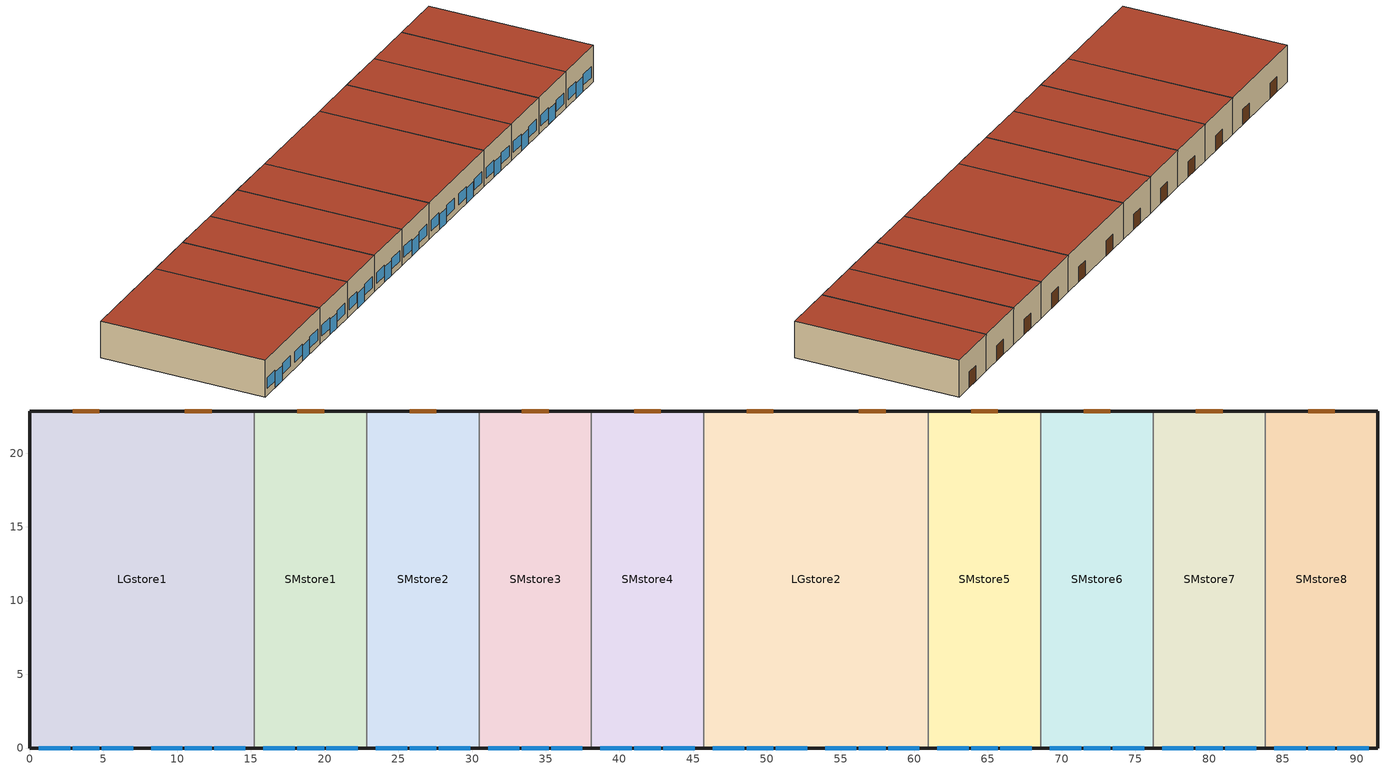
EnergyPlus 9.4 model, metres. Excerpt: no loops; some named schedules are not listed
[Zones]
LGstore1
 floor ground (ext_slab_6in_with_carpet): 0,22.86 15.24,22.86 15.24,0 0,0 z0
 wall outside (nonres_ext_wall): 15.24,22.86 0,22.86 0,0 15.24,0 z0:5.18
 wall to SMstore1 (int_wall): 15.24,0 15.24,22.86 z0:5.18
 window (Window_U_0.40_SHGC_0.38): 2.9,0 4.73,0 / 10.52,0 12.35,0 z0:2.13; 0.61,0 2.74,0 / 4.88,0 7.01,0 / 8.23,0 10.36,0 / 12.5,0 14.63,0 z0.91:2.43
 door (Swinging Door_con): 4.73,22.86 2.9,22.86 / 12.35,22.86 10.52,22.86 z0:2.13
 roof outside (nonres_roof): 15.24,22.86 0,22.86 0,0 15.24,0 z5.18
LGstore2
 floor ground (ext_slab_6in_with_carpet): 45.72,22.86 60.96,22.86 60.96,0 45.72,0 z0
 wall outside (nonres_ext_wall): 45.72,0 60.96,0 / 60.96,22.86 45.72,22.86 z0:5.18
 wall to SMstore4 (int_wall): 45.72,22.86 45.72,0 z0:5.18
 wall to SMstore5 (int_wall): 60.96,0 60.96,22.86 z0:5.18
 window (Window_U_0.40_SHGC_0.38): 48.62,0 50.44,0 / 56.24,0 58.06,0 z0:2.13; 46.33,0 48.46,0 / 50.6,0 52.73,0 / 53.95,0 56.08,0 / 58.22,0 60.35,0 z0.91:2.43
 door (Swinging Door_con): 50.44,22.86 48.62,22.86 / 58.06,22.86 56.24,22.86 z0:2.13
 roof outside (nonres_roof): 60.96,22.86 45.72,22.86 45.72,0 60.96,0 z5.18
SMstore1
 floor ground (ext_slab_6in_with_carpet): 15.24,22.86 22.86,22.86 22.86,0 15.24,0 z0
 wall outside (nonres_ext_wall): 15.24,0 22.86,0 / 22.86,22.86 15.24,22.86 z0:5.18
 wall to SMstore2 (int_wall): 22.86,0 22.86,22.86 z0:5.18
 window (Window_U_0.40_SHGC_0.38): 18.14,0 19.97,0 z0:2.13; 15.85,0 17.98,0 / 20.12,0 22.25,0 z0.91:2.43
 door (Swinging Door_con): 19.97,22.86 18.14,22.86 z0:2.13
 roof outside (nonres_roof): 22.86,22.86 15.24,22.86 15.24,0 22.86,0 z5.18
SMstore2
 floor ground (ext_slab_6in_with_carpet): 22.86,22.86 30.48,22.86 30.48,0 22.86,0 z0
 wall outside (nonres_ext_wall): 22.86,0 30.48,0 / 30.48,22.86 22.86,22.86 z0:5.18
 wall to SMstore3 (int_wall): 30.48,0 30.48,22.86 z0:5.18
 window (Window_U_0.40_SHGC_0.38): 25.76,0 27.58,0 z0:2.13; 23.47,0 25.6,0 / 27.74,0 29.87,0 z0.91:2.43
 door (Swinging Door_con): 27.58,22.86 25.76,22.86 z0:2.13
 roof outside (nonres_roof): 30.48,22.86 22.86,22.86 22.86,0 30.48,0 z5.18
SMstore3
 floor ground (ext_slab_6in_with_carpet): 30.48,22.86 38.1,22.86 38.1,0 30.48,0 z0
 wall outside (nonres_ext_wall): 30.48,0 38.1,0 / 38.1,22.86 30.48,22.86 z0:5.18
 wall to SMstore4 (int_wall): 38.1,0 38.1,22.86 z0:5.18
 window (Window_U_0.40_SHGC_0.38): 33.38,0 35.2,0 z0:2.13; 31.09,0 33.22,0 / 35.36,0 37.49,0 z0.91:2.43
 door (Swinging Door_con): 35.2,22.86 33.38,22.86 z0:2.13
 roof outside (nonres_roof): 38.1,22.86 30.48,22.86 30.48,0 38.1,0 z5.18
SMstore4
 floor ground (ext_slab_6in_with_carpet): 38.1,22.86 45.72,22.86 45.72,0 38.1,0 z0
 wall outside (nonres_ext_wall): 38.1,0 45.72,0 / 45.72,22.86 38.1,22.86 z0:5.18
 window (Window_U_0.40_SHGC_0.38): 41,0 42.82,0 z0:2.13; 38.71,0 40.84,0 / 42.98,0 45.11,0 z0.91:2.43
 door (Swinging Door_con): 42.82,22.86 41,22.86 z0:2.13
 roof outside (nonres_roof): 45.72,22.86 38.1,22.86 38.1,0 45.72,0 z5.18
SMstore5
 floor ground (ext_slab_6in_with_carpet): 60.96,22.86 68.58,22.86 68.58,0 60.96,0 z0
 wall outside (nonres_ext_wall): 60.96,0 68.58,0 / 68.58,22.86 60.96,22.86 z0:5.18
 wall to SMstore6 (int_wall): 68.58,0 68.58,22.86 z0:5.18
 window (Window_U_0.40_SHGC_0.38): 63.86,0 65.68,0 z0:2.13; 61.57,0 63.7,0 / 65.84,0 67.97,0 z0.91:2.43
 door (Swinging Door_con): 65.68,22.86 63.86,22.86 z0:2.13
 roof outside (nonres_roof): 68.58,22.86 60.96,22.86 60.96,0 68.58,0 z5.18
SMstore6
 floor ground (ext_slab_6in_with_carpet): 68.58,22.86 76.2,22.86 76.2,0 68.58,0 z0
 wall outside (nonres_ext_wall): 68.58,0 76.2,0 / 76.2,22.86 68.58,22.86 z0:5.18
 wall to SMstore7 (int_wall): 76.2,0 76.2,22.86 z0:5.18
 window (Window_U_0.40_SHGC_0.38): 71.48,0 73.3,0 z0:2.13; 69.19,0 71.32,0 / 73.46,0 75.59,0 z0.91:2.43
 door (Swinging Door_con): 73.3,22.86 71.48,22.86 z0:2.13
 roof outside (nonres_roof): 76.2,22.86 68.58,22.86 68.58,0 76.2,0 z5.18
SMstore7
 floor ground (ext_slab_6in_with_carpet): 76.2,22.86 83.82,22.86 83.82,0 76.2,0 z0
 wall outside (nonres_ext_wall): 76.2,0 83.82,0 / 83.82,22.86 76.2,22.86 z0:5.18
 wall to SMstore8 (int_wall): 83.82,0 83.82,22.86 z0:5.18
 window (Window_U_0.40_SHGC_0.38): 79.1,0 80.92,0 z0:2.13; 76.81,0 78.94,0 / 81.08,0 83.21,0 z0.91:2.43
 door (Swinging Door_con): 80.92,22.86 79.1,22.86 z0:2.13
 roof outside (nonres_roof): 83.82,22.86 76.2,22.86 76.2,0 83.82,0 z5.18
SMstore8
 floor ground (ext_slab_6in_with_carpet): 83.82,22.86 91.44,22.86 91.44,0 83.82,0 z0
 wall outside (nonres_ext_wall): 83.82,0 91.44,0 91.44,22.86 83.82,22.86 z0:5.18
 window (Window_U_0.40_SHGC_0.38): 86.72,0 88.54,0 z0:2.13; 84.43,0 86.56,0 / 88.7,0 90.83,0 z0.91:2.43
 door (Swinging Door_con): 88.54,22.86 86.72,22.86 z0:2.13
 roof outside (nonres_roof): 91.44,22.86 83.82,22.86 83.82,0 91.44,0 z5.18
[Building]
Strip Mall: Loads convergence tolerance value=0.04; Maximum number of warmup days=25; Minimum number of warmup days=6; North axis=0; Solar distribution=FullInteriorAndExterior; Temperature convergence tolerance value=0.2; Terrain=City
[Site:GroundTemperature:BuildingSurface]
20.61, 20.57, 20.58, 20.59, 20.65, 22.93, 23.3, 23.39, 23.43, 21.14, 20.81, 20.68
[Site:Location]
Denver-Aurora-Buckley.AFB_CO_USA WMO=724695: Elevation=1726; Latitude=39.72; Longitude=-104.75; Time zone=-7
[Site:WaterMainsTemperature]
Annual average outdoor air temperature=9.95; Calculation method=Correlation; Maximum difference in monthly average outdoor air temperatures=23.7
[SizingPeriod:DesignDay] Barometric pressure=82237; Day of month=21; Daylight saving time indicator=No; Dry bulb temperature range modifier type=DefaultMultipliers; Humidity condition type=WetBulb; Rain indicator=No; Snow indicator=No
Name | Ashrae clear sky optical depth for beam irradiance taub | Ashrae clear sky optical depth for diffuse irradiance taud | Daily dry bulb temperature range | Day type | Maximum dry bulb temperature | Month | Solar model indicator | Wetbulb or dewpoint at maximum dry bulb | Wind direction | Wind speed | Sky clearness
Denver-Aurora-Buckley.AFB_CO_USA Ann Clg .4% Condns DB=>MWB | 0.423 | 2.02 | 14.8 | SummerDesignDay | 33.9 | 7 | ASHRAETau | 15 | 30 | 3.6
Denver-Aurora-Buckley.AFB_CO_USA Ann Htg 99.6% Condns DB |  |  | 0 | WinterDesignDay | -17.9 | 12 | ASHRAEClearSky | -17.9 | 180 | 2.5 | 0
[Construction]
InteriorFurnishings: Std Wood 6inch
Swinging Door_con: Opaque Door panel_con
Window_U_0.40_SHGC_0.38: Glass_8652_LayerAvg, Gap_1_W_0_0127, Glass_102_LayerAvg
ext_slab_6in_with_carpet: 150mm Normalweight concrete floor, CP02 CARPET PAD
int_wall: G01 13mm gypsum board, G01 13mm gypsum board
nonres_ext_wall: F07 25mm stucco, G01 16mm gypsum board, Nonres_Exterior_Wall_Insulation, G01 16mm gypsum board
nonres_roof: F13 Built-up roofing, Nonres_Roof_Insulation, F08 Metal surface
[Material]
Name | Conductivity | Density | Roughness | Specific heat | Thickness | Solar absorptance | Thermal absorptance | Visible absorptance
150mm Normalweight concrete floor | 2.31 | 2322 | MediumRough | 832 | 0.1524
F07 25mm stucco | 0.72 | 1856 | Smooth | 840 | 0.0254 | 0.7 | 0.9 | 0.7
F08 Metal surface | 45.28 | 7824 | Smooth | 500 | 0.0008
F13 Built-up roofing | 0.16 | 1120 | Rough | 1460 | 0.0095 | 0.77 | 0.9
G01 13mm gypsum board | 0.16 | 800 | Smooth | 1090 | 0.0127 | 0.7 | 0.9 | 0.5
G01 16mm gypsum board | 0.16 | 800 | MediumSmooth | 1090 | 0.0159
Std Wood 6inch | 0.12 | 540 | MediumSmooth | 1210 | 0.15 | 0.7 | 0.9 | 0.7
[Material:NoMass] Solar absorptance=0.7; Thermal absorptance=0.9
Name | Roughness | Thermal resistance | Visible absorptance
CP02 CARPET PAD | VeryRough | 0.21648 | 0.8
Nonres_Exterior_Wall_Insulation | MediumSmooth | 2.81828 | 0.7
Nonres_Roof_Insulation | MediumSmooth | 5.30668 | 0.7
Opaque Door panel_con | MediumRough | 0.475964 | 0.7
[WindowMaterial:Gas]
Gap_1_W_0_0127: Gas type=Air; Thickness=0.0127
[WindowMaterial:Glazing] Front side infrared hemispherical emissivity=0.84; Infrared transmittance at normal incidence=0; Optical data type=SpectralAverage
Name | Back side infrared hemispherical emissivity | Back side solar reflectance at normal incidence | Back side visible reflectance at normal incidence | Conductivity | Front side solar reflectance at normal incidence | Front side visible reflectance at normal incidence | Solar transmittance at normal incidence | Thickness | Visible transmittance at normal incidence
Glass_102_LayerAvg | 0.84 | 0.0748545 | 0.082564 | 1 | 0.0747638 | 0.082563 | 0.833848 | 0.003048 | 0.89926
Glass_8652_LayerAvg | 0.39 | 0.462105 | 0.306829 | 0.962 | 0.298987 | 0.209449 | 0.343691 | 0.003059 | 0.487937
[AvailabilityManager:NightCycle] Applicability schedule=Always_On; Control type=CycleOnAny; Cycling run time=1800; Cycling run time control type=FixedRunTime; Thermostat tolerance=1
Name | Fan schedule
PSZ-AC_1:1 Availability Manager; PSZ-AC_2:2 Availability Manager | Type1_FAN_SCH
PSZ-AC_3:3 Availability Manager; PSZ-AC_4:4 Availability Manager; PSZ-AC_5:5 Availability Manager | Type2_FAN_SCH
PSZ-AC_6:6 Availability Manager; PSZ-AC_7:7 Availability Manager; PSZ-AC_8:8 Availability Manager; PSZ-AC_9:9 Availability Manager; PSZ-AC_10:10 Availability Manager | Type3_FAN_SCH
[ElectricEquipment] Design level calculation method=EquipmentLevel; End use subcategory=MiscPlug; Fraction latent=0; Fraction lost=0; Fraction radiant=0.5
Name | Zone or zonelist | Design level | Schedule
LGstore1_MiscPlug_Equip | LGstore1 | 1498.06 | TYPE1_EQUIP_SCH
LGstore2_MiscPlug_Equip | LGstore2 | 1498.06 | TYPE3_EQUIP_SCH
SMstore1_MiscPlug_Equip | SMstore1 | 749.0308 | TYPE1_EQUIP_SCH
SMstore2_MiscPlug_Equip | SMstore2 | 749.0308 | TYPE2_EQUIP_SCH
SMstore3_MiscPlug_Equip | SMstore3 | 749.0308 | TYPE2_EQUIP_SCH
SMstore4_MiscPlug_Equip | SMstore4 | 749.0308 | TYPE2_EQUIP_SCH
SMstore5_MiscPlug_Equip | SMstore5 | 749.0308 | TYPE3_EQUIP_SCH
SMstore6_MiscPlug_Equip | SMstore6 | 749.0308 | TYPE3_EQUIP_SCH
SMstore7_MiscPlug_Equip | SMstore7 | 749.0308 | TYPE3_EQUIP_SCH
SMstore8_MiscPlug_Equip | SMstore8 | 749.0308 | TYPE3_EQUIP_SCH
[EnergyManagementSystem:Actuator]
Name | Actuated component control type | Actuated component type | Actuated component unique
LGSTORE1_Light_ALLOWANCE_Actuator | Electricity Rate | Lights | LGSTORE1_lights_ALLOWANCE
LGSTORE1_Light_Actuator | Electricity Rate | Lights | LGSTORE1_lights
LGSTORE2_Light_ALLOWANCE_Actuator | Electricity Rate | Lights | LGSTORE2_lights_ALLOWANCE
LGSTORE2_Light_Actuator | Electricity Rate | Lights | LGSTORE2_lights
PSZ1_1_Timestep_Econ_Eff | Schedule Value | Schedule:Constant | PSZ1_1_Timestep_Econ_Eff_SCH
PSZ2_2_Timestep_Econ_Eff | Schedule Value | Schedule:Constant | PSZ2_2_Timestep_Econ_Eff_SCH
PSZ3_3_Timestep_Econ_Eff | Schedule Value | Schedule:Constant | PSZ3_3_Timestep_Econ_Eff_SCH
PSZ4_4_Timestep_Econ_Eff | Schedule Value | Schedule:Constant | PSZ4_4_Timestep_Econ_Eff_SCH
PSZ5_5_Timestep_Econ_Eff | Schedule Value | Schedule:Constant | PSZ5_5_Timestep_Econ_Eff_SCH
PSZ6_6_Timestep_Econ_Eff | Schedule Value | Schedule:Constant | PSZ6_6_Timestep_Econ_Eff_SCH
PSZ7_7_Timestep_Econ_Eff | Schedule Value | Schedule:Constant | PSZ7_7_Timestep_Econ_Eff_SCH
PSZ8_8_Timestep_Econ_Eff | Schedule Value | Schedule:Constant | PSZ8_8_Timestep_Econ_Eff_SCH
PSZ9_9_Timestep_Econ_Eff | Schedule Value | Schedule:Constant | PSZ9_9_Timestep_Econ_Eff_SCH
PSZ10_10_Timestep_Econ_Eff | Schedule Value | Schedule:Constant | PSZ10_10_Timestep_Econ_Eff_SCH
SMSTORE1_Light_ALLOWANCE_Actuator | Electricity Rate | Lights | SMSTORE1_lights_ALLOWANCE
SMSTORE1_Light_Actuator | Electricity Rate | Lights | SMSTORE1_lights
SMSTORE2_Light_ALLOWANCE_Actuator | Electricity Rate | Lights | SMSTORE2_lights_ALLOWANCE
SMSTORE2_Light_Actuator | Electricity Rate | Lights | SMSTORE2_lights
SMSTORE3_Light_ALLOWANCE_Actuator | Electricity Rate | Lights | SMSTORE3_lights_ALLOWANCE
SMSTORE3_Light_Actuator | Electricity Rate | Lights | SMSTORE3_lights
SMSTORE4_Light_ALLOWANCE_Actuator | Electricity Rate | Lights | SMSTORE4_lights_ALLOWANCE
SMSTORE4_Light_Actuator | Electricity Rate | Lights | SMSTORE4_lights
SMSTORE5_Light_ALLOWANCE_Actuator | Electricity Rate | Lights | SMSTORE5_lights_ALLOWANCE
SMSTORE5_Light_Actuator | Electricity Rate | Lights | SMSTORE5_lights
SMSTORE6_Light_ALLOWANCE_Actuator | Electricity Rate | Lights | SMSTORE6_lights_ALLOWANCE
SMSTORE6_Light_Actuator | Electricity Rate | Lights | SMSTORE6_lights
SMSTORE7_Light_ALLOWANCE_Actuator | Electricity Rate | Lights | SMSTORE7_lights_ALLOWANCE
SMSTORE7_Light_Actuator | Electricity Rate | Lights | SMSTORE7_lights
SMSTORE8_Light_ALLOWANCE_Actuator | Electricity Rate | Lights | SMSTORE8_lights_ALLOWANCE
SMSTORE8_Light_Actuator | Electricity Rate | Lights | SMSTORE8_lights
[EnergyManagementSystem:GlobalVariable]
EnergyManagementSystem:GlobalVariable 1: PSZ1_1_FanPwrExponent; PSZ1_1_Stage1Speed; PSZ1_1_Stage2Speed; PSZ1_1_HeatSpeed; PSZ1_1_VenSpeed; PSZ1_1_Number_of_Stages
EnergyManagementSystem:GlobalVariable 2: PSZ2_2_FanPwrExponent; PSZ2_2_Stage1Speed; PSZ2_2_Stage2Speed; PSZ2_2_HeatSpeed; PSZ2_2_VenSpeed; PSZ2_2_Number_of_Stages
EnergyManagementSystem:GlobalVariable 3: PSZ3_3_FanPwrExponent; PSZ3_3_Stage1Speed; PSZ3_3_Stage2Speed; PSZ3_3_HeatSpeed; PSZ3_3_VenSpeed; PSZ3_3_Number_of_Stages
EnergyManagementSystem:GlobalVariable 4: PSZ4_4_FanPwrExponent; PSZ4_4_Stage1Speed; PSZ4_4_Stage2Speed; PSZ4_4_HeatSpeed; PSZ4_4_VenSpeed; PSZ4_4_Number_of_Stages
EnergyManagementSystem:GlobalVariable 5: PSZ5_5_FanPwrExponent; PSZ5_5_Stage1Speed; PSZ5_5_Stage2Speed; PSZ5_5_HeatSpeed; PSZ5_5_VenSpeed; PSZ5_5_Number_of_Stages
EnergyManagementSystem:GlobalVariable 6: PSZ6_6_FanPwrExponent; PSZ6_6_Stage1Speed; PSZ6_6_Stage2Speed; PSZ6_6_HeatSpeed; PSZ6_6_VenSpeed; PSZ6_6_Number_of_Stages
EnergyManagementSystem:GlobalVariable 7: PSZ7_7_FanPwrExponent; PSZ7_7_Stage1Speed; PSZ7_7_Stage2Speed; PSZ7_7_HeatSpeed; PSZ7_7_VenSpeed; PSZ7_7_Number_of_Stages
EnergyManagementSystem:GlobalVariable 8: PSZ8_8_FanPwrExponent; PSZ8_8_Stage1Speed; PSZ8_8_Stage2Speed; PSZ8_8_HeatSpeed; PSZ8_8_VenSpeed; PSZ8_8_Number_of_Stages
EnergyManagementSystem:GlobalVariable 9: PSZ9_9_FanPwrExponent; PSZ9_9_Stage1Speed; PSZ9_9_Stage2Speed; PSZ9_9_HeatSpeed; PSZ9_9_VenSpeed; PSZ9_9_Number_of_Stages
EnergyManagementSystem:GlobalVariable 10: PSZ10_10_FanPwrExponent; PSZ10_10_Stage1Speed; PSZ10_10_Stage2Speed; PSZ10_10_HeatSpeed; PSZ10_10_VenSpeed; PSZ10_10_Number_of_Stages
[EnergyManagementSystem:Program]
PSZ1_1_Economizer_CTRL_Prog: SET PSZ1_1_Timestep_Econ_Eff = 0.7; SET PSZ1_1_MaxE = 0.7; SET PSZ1_1_DAT_Rqd = (PSZ1_1_DAT_Rqd*1.8) +32; SET OAT_F = (OAT_F*1.8) +32; SET OAwb_F = (OAwb_F*1.8) +32; IF PSZ1_1_OAFlowMass > (PSZ1_1_OADesignMass * PSZ1_1_OASch); SET PSZ1_1_Econo_Active = 1; ELSE; SET PSZ1_1_Econo_Active = 0; ENDIF; SET PSZ1_1_dT_Needed = 75 - PSZ1_1_DAT_Rqd; SET PSZ1_1_Cool_Des_dT = ((98*0.15) + (75*(1-0.15))) - 55; SET PSZ1_1_Cool_Load = PSZ1_1_dT_Needed/ PSZ1_1_Cool_Des_dT; IF PSZ1_1_Cool_Load > 1; SET PSZ1_1_Cool_Load = 1; ELSEIF PSZ1_1_Cool_Load < 0; SET PSZ1_1_Cool_Load = 0; ENDIF; IF PSZ1_1_Econo_Active == 1; SET PSZ1_1_Stage = PSZ1_1_Number_of_Stages; IF PSZ1_1_Stage == 2; IF PSZ1_1_Cool_Load < 0.6; SET PSZ1_1_Timestep_Econ_Eff = PSZ1_1_MaxE; ELSE; SET PSZ1_1_ECO_Eff = 0-2.18919863612305; SET PSZ1_1_ECO_Eff = PSZ1_1_ECO_Eff + (0-0.674461284910428 * PSZ1_1_Cool_Load); SET PSZ1_1_ECO_Eff = PSZ1_1_ECO_Eff + (0.000459106275872404 * (OAT_F^2)); SET PSZ1_1_ECO_Eff = PSZ1_1_ECO_Eff + (0-0.00000484778537945252 * (OAT_F^3)); SET PSZ1_1_ECO_Eff = PSZ1_1_ECO_Eff + (0.182915713033586 * OAwb_F); SET PSZ1_1_ECO_Eff = PSZ1_1_ECO_Eff + (0-0.00382838660261133 * (OAwb_F^2)); SET PSZ1_1_ECO_Eff = PSZ1_1_ECO_Eff + (0.0000255567460240583 * (OAwb_F^3)); SET PSZ1_1_Timestep_Econ_Eff = PSZ1_1_ECO_Eff; ENDIF; ELSE; SET PSZ1_1_ECO_Eff = 2.36337942464462; SET PSZ1_1_ECO_Eff = PSZ1_1_ECO_Eff + (0-0.409939515512619 * PSZ1_1_Cool_Load); SET PSZ1_1_ECO_Eff = PSZ1_1_ECO_Eff + (0-0.0565205596792225 * OAwb_F); SET PSZ1_1_ECO_Eff = PSZ1_1_ECO_Eff + (0-0.0000632612294169389 * (OAT_F^2)); SET PSZ1_1_Timestep_Econ_Eff = PSZ1_1_ECO_Eff + (0.000571724868775081 * (OAwb_F^2)); ENDIF; IF PSZ1_1_Timestep_Econ_Eff > PSZ1_1_MaxE; SET PSZ1_1_Timestep_Econ_Eff = PSZ1_1_MaxE; ELSEIF PSZ1_1_Timestep_Econ_Eff < (PSZ1_1_OADesignMass * PSZ1_1_OASch); SET PSZ1_1_Timestep_Econ_Eff = (PSZ1_1_OADesignMass * PSZ1_1_OASch); ENDIF; ENDIF
PSZ1_1_Fan_Control: IF PSZ1_1_Number_of_Stages == 1; Return; ENDIF; IF PSZ1_1_HeatingRTF > 0; SET PSZ1_1_Heating = PSZ1_1_HeatingRTF; SET PSZ1_1_Ven = 1 - PSZ1_1_HeatingRTF; SET PSZ1_1_Eco = 0; SET PSZ1_1_Stage1 = 0; SET PSZ1_1_Stage2 = 0; ELSE; SET PSZ1_1_Heating = 0; SET PSZ1_1_EcoSpeed = PSZ1_1_VenSpeed; IF PSZ1_1_SpeedRatio == 0; IF PSZ1_1_RTF > 0; SET PSZ1_1_Stage1 = PSZ1_1_RTF; SET PSZ1_1_Stage2 = 0; SET PSZ1_1_Ven = 1-PSZ1_1_RTF; SET PSZ1_1_Eco = 0; IF PSZ1_1_OAFlowMass > (PSZ1_1_OADesignMass * PSZ1_1_OASch); SET PSZ1_1_Stage1Speed = 1.0; ENDIF; ELSE; SET PSZ1_1_Stage1 = 0; SET PSZ1_1_Stage2 = 0; IF PSZ1_1_OAFlowMass > (PSZ1_1_OADesignMass * PSZ1_1_OASch); SET PSZ1_1_Eco = 1.0; SET PSZ1_1_Ven = 0; SET PSZ1_1_Exp_DAT = PSZ1_1_DAT_Rqd - (1-PSZ1_1_VenSpeed) * LGSTORE1_Temp; SET PSZ1_1_Exp_DAT = PSZ1_1_Exp_DAT/PSZ1_1_VenSpeed; IF OAT_F > PSZ1_1_Exp_DAT; SET PSZ1_1_EcoSpeed = PSZ1_1_Stage2Speed; ENDIF; ELSE; SET PSZ1_1_Eco = 0; SET PSZ1_1_Ven = 1.0; ENDIF; ENDIF; ELSE; SET PSZ1_1_Stage1 = 1- PSZ1_1_SpeedRatio; SET PSZ1_1_Stage2 = PSZ1_1_SpeedRatio; SET PSZ1_1_Ven = 0; SET PSZ1_1_Eco = 0; IF PSZ1_1_OAFlowMass > (PSZ1_1_OADesignMass * PSZ1_1_OASch); SET PSZ1_1_Stage1Speed = 1.0; ENDIF; ENDIF; ENDIF; SET PSZ1_1_FPR = PSZ1_1_Ven * (PSZ1_1_VenSpeed ^ PSZ1_1_FanPwrExponent); SET PSZ1_1_FPR = PSZ1_1_FPR + PSZ1_1_Eco * (PSZ1_1_EcoSpeed ^ PSZ1_1_FanPwrExponent); SET PSZ1_1_FPR_1 = PSZ1_1_Stage1 * (PSZ1_1_Stage1Speed ^ PSZ1_1_FanPwrExponent); SET PSZ1_1_FPR = PSZ1_1_FPR + PSZ1_1_FPR_1; SET PSZ1_1_FPR_2 = PSZ1_1_Stage2 * (PSZ1_1_Stage2Speed ^ PSZ1_1_FanPwrExponent); SET PSZ1_1_FPR = PSZ1_1_FPR + PSZ1_1_FPR_2; SET PSZ1_1_FPR_3 = PSZ1_1_Heating * (PSZ1_1_HeatSpeed ^ PSZ1_1_FanPwrExponent); SET PSZ1_1_FanPwrRatio = PSZ1_1_FPR +  PSZ1_1_FPR_3; SET PSZ1_1_Fan_Pressure = PSZ1_1_Fan_DesignPressure * PSZ1_1_FanPwrRatio
PSZ1_1_Set_Fan_Par: IF PSZ1_1_Number_of_Stages == 1; Return; ENDIF; SET PSZ1_1_FanPwrExponent = 2.2; SET PSZ1_1_OAFrac = PSZ1_1_OAFlowMass/PSZ1_1_DesignFlowMass; IF  PSZ1_1_OAFrac < 0.66; SET PSZ1_1_VenSpeed = 0.66; SET PSZ1_1_Stage1Speed = 0.66; ELSE; SET PSZ1_1_VenSpeed = PSZ1_1_OAFrac; SET PSZ1_1_Stage1Speed = PSZ1_1_OAFrac; ENDIF; SET PSZ1_1_Stage2Speed = 1.0; SET PSZ1_1_HeatSpeed = 1.0
PSZ1_1_Set_Number_of_Stages: SET PSZ1_1_Number_of_Stages =  2
PSZ2_2_Economizer_CTRL_Prog: SET PSZ2_2_Timestep_Econ_Eff = 0.7; SET PSZ2_2_MaxE = 0.7; SET PSZ2_2_DAT_Rqd = (PSZ2_2_DAT_Rqd*1.8) +32; SET OAT_F = (OAT_F*1.8) +32; SET OAwb_F = (OAwb_F*1.8) +32; IF PSZ2_2_OAFlowMass > (PSZ2_2_OADesignMass * PSZ2_2_OASch); SET PSZ2_2_Econo_Active = 1; ELSE; SET PSZ2_2_Econo_Active = 0; ENDIF; SET PSZ2_2_dT_Needed = 75 - PSZ2_2_DAT_Rqd; SET PSZ2_2_Cool_Des_dT = ((98*0.15) + (75*(1-0.15))) - 55; SET PSZ2_2_Cool_Load = PSZ2_2_dT_Needed/ PSZ2_2_Cool_Des_dT; IF PSZ2_2_Cool_Load > 1; SET PSZ2_2_Cool_Load = 1; ELSEIF PSZ2_2_Cool_Load < 0; SET PSZ2_2_Cool_Load = 0; ENDIF; IF PSZ2_2_Econo_Active == 1; SET PSZ2_2_Stage = PSZ2_2_Number_of_Stages; IF PSZ2_2_Stage == 2; IF PSZ2_2_Cool_Load < 0.6; SET PSZ2_2_Timestep_Econ_Eff = PSZ2_2_MaxE; ELSE; SET PSZ2_2_ECO_Eff = 0-2.18919863612305; SET PSZ2_2_ECO_Eff = PSZ2_2_ECO_Eff + (0-0.674461284910428 * PSZ2_2_Cool_Load); SET PSZ2_2_ECO_Eff = PSZ2_2_ECO_Eff + (0.000459106275872404 * (OAT_F^2)); SET PSZ2_2_ECO_Eff = PSZ2_2_ECO_Eff + (0-0.00000484778537945252 * (OAT_F^3)); SET PSZ2_2_ECO_Eff = PSZ2_2_ECO_Eff + (0.182915713033586 * OAwb_F); SET PSZ2_2_ECO_Eff = PSZ2_2_ECO_Eff + (0-0.00382838660261133 * (OAwb_F^2)); SET PSZ2_2_ECO_Eff = PSZ2_2_ECO_Eff + (0.0000255567460240583 * (OAwb_F^3)); SET PSZ2_2_Timestep_Econ_Eff = PSZ2_2_ECO_Eff; ENDIF; ELSE; SET PSZ2_2_ECO_Eff = 2.36337942464462; SET PSZ2_2_ECO_Eff = PSZ2_2_ECO_Eff + (0-0.409939515512619 * PSZ2_2_Cool_Load); SET PSZ2_2_ECO_Eff = PSZ2_2_ECO_Eff + (0-0.0565205596792225 * OAwb_F); SET PSZ2_2_ECO_Eff = PSZ2_2_ECO_Eff + (0-0.0000632612294169389 * (OAT_F^2)); SET PSZ2_2_Timestep_Econ_Eff = PSZ2_2_ECO_Eff + (0.000571724868775081 * (OAwb_F^2)); ENDIF; IF PSZ2_2_Timestep_Econ_Eff > PSZ2_2_MaxE; SET PSZ2_2_Timestep_Econ_Eff = PSZ2_2_MaxE; ELSEIF PSZ2_2_Timestep_Econ_Eff < (PSZ2_2_OADesignMass * PSZ2_2_OASch); SET PSZ2_2_Timestep_Econ_Eff = (PSZ2_2_OADesignMass * PSZ2_2_OASch); ENDIF; ENDIF
PSZ2_2_Fan_Control: IF PSZ2_2_Number_of_Stages == 1; Return; ENDIF; IF PSZ2_2_HeatingRTF > 0; SET PSZ2_2_Heating = PSZ2_2_HeatingRTF; SET PSZ2_2_Ven = 1 - PSZ2_2_HeatingRTF; SET PSZ2_2_Eco = 0; SET PSZ2_2_Stage1 = 0; SET PSZ2_2_Stage2 = 0; ELSE; SET PSZ2_2_Heating = 0; SET PSZ2_2_EcoSpeed = PSZ2_2_VenSpeed; IF PSZ2_2_SpeedRatio == 0; IF PSZ2_2_RTF > 0; SET PSZ2_2_Stage1 = PSZ2_2_RTF; SET PSZ2_2_Stage2 = 0; SET PSZ2_2_Ven = 1-PSZ2_2_RTF; SET PSZ2_2_Eco = 0; IF PSZ2_2_OAFlowMass > (PSZ2_2_OADesignMass * PSZ2_2_OASch); SET PSZ2_2_Stage1Speed = 1.0; ENDIF; ELSE; SET PSZ2_2_Stage1 = 0; SET PSZ2_2_Stage2 = 0; IF PSZ2_2_OAFlowMass > (PSZ2_2_OADesignMass * PSZ2_2_OASch); SET PSZ2_2_Eco = 1.0; SET PSZ2_2_Ven = 0; SET PSZ2_2_Exp_DAT = PSZ2_2_DAT_Rqd - (1-PSZ2_2_VenSpeed) * SMSTORE1_Temp; SET PSZ2_2_Exp_DAT = PSZ2_2_Exp_DAT/PSZ2_2_VenSpeed; IF OAT_F > PSZ2_2_Exp_DAT; SET PSZ2_2_EcoSpeed = PSZ2_2_Stage2Speed; ENDIF; ELSE; SET PSZ2_2_Eco = 0; SET PSZ2_2_Ven = 1.0; ENDIF; ENDIF; ELSE; SET PSZ2_2_Stage1 = 1- PSZ2_2_SpeedRatio; SET PSZ2_2_Stage2 = PSZ2_2_SpeedRatio; SET PSZ2_2_Ven = 0; SET PSZ2_2_Eco = 0; IF PSZ2_2_OAFlowMass > (PSZ2_2_OADesignMass * PSZ2_2_OASch); SET PSZ2_2_Stage1Speed = 1.0; ENDIF; ENDIF; ENDIF; SET PSZ2_2_FPR = PSZ2_2_Ven * (PSZ2_2_VenSpeed ^ PSZ2_2_FanPwrExponent); SET PSZ2_2_FPR = PSZ2_2_FPR + PSZ2_2_Eco * (PSZ2_2_EcoSpeed ^ PSZ2_2_FanPwrExponent); SET PSZ2_2_FPR_1 = PSZ2_2_Stage1 * (PSZ2_2_Stage1Speed ^ PSZ2_2_FanPwrExponent); SET PSZ2_2_FPR = PSZ2_2_FPR + PSZ2_2_FPR_1; SET PSZ2_2_FPR_2 = PSZ2_2_Stage2 * (PSZ2_2_Stage2Speed ^ PSZ2_2_FanPwrExponent); SET PSZ2_2_FPR = PSZ2_2_FPR + PSZ2_2_FPR_2; SET PSZ2_2_FPR_3 = PSZ2_2_Heating * (PSZ2_2_HeatSpeed ^ PSZ2_2_FanPwrExponent); SET PSZ2_2_FanPwrRatio = PSZ2_2_FPR +  PSZ2_2_FPR_3; SET PSZ2_2_Fan_Pressure = PSZ2_2_Fan_DesignPressure * PSZ2_2_FanPwrRatio
PSZ2_2_Set_Fan_Par: IF PSZ2_2_Number_of_Stages == 1; Return; ENDIF; SET PSZ2_2_FanPwrExponent = 2.2; SET PSZ2_2_OAFrac = PSZ2_2_OAFlowMass/PSZ2_2_DesignFlowMass; IF  PSZ2_2_OAFrac < 0.66; SET PSZ2_2_VenSpeed = 0.66; SET PSZ2_2_Stage1Speed = 0.66; ELSE; SET PSZ2_2_VenSpeed = PSZ2_2_OAFrac; SET PSZ2_2_Stage1Speed = PSZ2_2_OAFrac; ENDIF; SET PSZ2_2_Stage2Speed = 1.0; SET PSZ2_2_HeatSpeed = 1.0
PSZ2_2_Set_Number_of_Stages: SET PSZ2_2_Number_of_Stages =  1
PSZ3_3_Economizer_CTRL_Prog: SET PSZ3_3_Timestep_Econ_Eff = 0.7; SET PSZ3_3_MaxE = 0.7; SET PSZ3_3_DAT_Rqd = (PSZ3_3_DAT_Rqd*1.8) +32; SET OAT_F = (OAT_F*1.8) +32; SET OAwb_F = (OAwb_F*1.8) +32; IF PSZ3_3_OAFlowMass > (PSZ3_3_OADesignMass * PSZ3_3_OASch); SET PSZ3_3_Econo_Active = 1; ELSE; SET PSZ3_3_Econo_Active = 0; ENDIF; SET PSZ3_3_dT_Needed = 75 - PSZ3_3_DAT_Rqd; SET PSZ3_3_Cool_Des_dT = ((98*0.15) + (75*(1-0.15))) - 55; SET PSZ3_3_Cool_Load = PSZ3_3_dT_Needed/ PSZ3_3_Cool_Des_dT; IF PSZ3_3_Cool_Load > 1; SET PSZ3_3_Cool_Load = 1; ELSEIF PSZ3_3_Cool_Load < 0; SET PSZ3_3_Cool_Load = 0; ENDIF; IF PSZ3_3_Econo_Active == 1; SET PSZ3_3_Stage = PSZ3_3_Number_of_Stages; IF PSZ3_3_Stage == 2; IF PSZ3_3_Cool_Load < 0.6; SET PSZ3_3_Timestep_Econ_Eff = PSZ3_3_MaxE; ELSE; SET PSZ3_3_ECO_Eff = 0-2.18919863612305; SET PSZ3_3_ECO_Eff = PSZ3_3_ECO_Eff + (0-0.674461284910428 * PSZ3_3_Cool_Load); SET PSZ3_3_ECO_Eff = PSZ3_3_ECO_Eff + (0.000459106275872404 * (OAT_F^2)); SET PSZ3_3_ECO_Eff = PSZ3_3_ECO_Eff + (0-0.00000484778537945252 * (OAT_F^3)); SET PSZ3_3_ECO_Eff = PSZ3_3_ECO_Eff + (0.182915713033586 * OAwb_F); SET PSZ3_3_ECO_Eff = PSZ3_3_ECO_Eff + (0-0.00382838660261133 * (OAwb_F^2)); SET PSZ3_3_ECO_Eff = PSZ3_3_ECO_Eff + (0.0000255567460240583 * (OAwb_F^3)); SET PSZ3_3_Timestep_Econ_Eff = PSZ3_3_ECO_Eff; ENDIF; ELSE; SET PSZ3_3_ECO_Eff = 2.36337942464462; SET PSZ3_3_ECO_Eff = PSZ3_3_ECO_Eff + (0-0.409939515512619 * PSZ3_3_Cool_Load); SET PSZ3_3_ECO_Eff = PSZ3_3_ECO_Eff + (0-0.0565205596792225 * OAwb_F); SET PSZ3_3_ECO_Eff = PSZ3_3_ECO_Eff + (0-0.0000632612294169389 * (OAT_F^2)); SET PSZ3_3_Timestep_Econ_Eff = PSZ3_3_ECO_Eff + (0.000571724868775081 * (OAwb_F^2)); ENDIF; IF PSZ3_3_Timestep_Econ_Eff > PSZ3_3_MaxE; SET PSZ3_3_Timestep_Econ_Eff = PSZ3_3_MaxE; ELSEIF PSZ3_3_Timestep_Econ_Eff < (PSZ3_3_OADesignMass * PSZ3_3_OASch); SET PSZ3_3_Timestep_Econ_Eff = (PSZ3_3_OADesignMass * PSZ3_3_OASch); ENDIF; ENDIF
PSZ3_3_Fan_Control: IF PSZ3_3_Number_of_Stages == 1; Return; ENDIF; IF PSZ3_3_HeatingRTF > 0; SET PSZ3_3_Heating = PSZ3_3_HeatingRTF; SET PSZ3_3_Ven = 1 - PSZ3_3_HeatingRTF; SET PSZ3_3_Eco = 0; SET PSZ3_3_Stage1 = 0; SET PSZ3_3_Stage2 = 0; ELSE; SET PSZ3_3_Heating = 0; SET PSZ3_3_EcoSpeed = PSZ3_3_VenSpeed; IF PSZ3_3_SpeedRatio == 0; IF PSZ3_3_RTF > 0; SET PSZ3_3_Stage1 = PSZ3_3_RTF; SET PSZ3_3_Stage2 = 0; SET PSZ3_3_Ven = 1-PSZ3_3_RTF; SET PSZ3_3_Eco = 0; IF PSZ3_3_OAFlowMass > (PSZ3_3_OADesignMass * PSZ3_3_OASch); SET PSZ3_3_Stage1Speed = 1.0; ENDIF; ELSE; SET PSZ3_3_Stage1 = 0; SET PSZ3_3_Stage2 = 0; IF PSZ3_3_OAFlowMass > (PSZ3_3_OADesignMass * PSZ3_3_OASch); SET PSZ3_3_Eco = 1.0; SET PSZ3_3_Ven = 0; SET PSZ3_3_Exp_DAT = PSZ3_3_DAT_Rqd - (1-PSZ3_3_VenSpeed) * SMSTORE2_Temp; SET PSZ3_3_Exp_DAT = PSZ3_3_Exp_DAT/PSZ3_3_VenSpeed; IF OAT_F > PSZ3_3_Exp_DAT; SET PSZ3_3_EcoSpeed = PSZ3_3_Stage2Speed; ENDIF; ELSE; SET PSZ3_3_Eco = 0; SET PSZ3_3_Ven = 1.0; ENDIF; ENDIF; ELSE; SET PSZ3_3_Stage1 = 1- PSZ3_3_SpeedRatio; SET PSZ3_3_Stage2 = PSZ3_3_SpeedRatio; SET PSZ3_3_Ven = 0; SET PSZ3_3_Eco = 0; IF PSZ3_3_OAFlowMass > (PSZ3_3_OADesignMass * PSZ3_3_OASch); SET PSZ3_3_Stage1Speed = 1.0; ENDIF; ENDIF; ENDIF; SET PSZ3_3_FPR = PSZ3_3_Ven * (PSZ3_3_VenSpeed ^ PSZ3_3_FanPwrExponent); SET PSZ3_3_FPR = PSZ3_3_FPR + PSZ3_3_Eco * (PSZ3_3_EcoSpeed ^ PSZ3_3_FanPwrExponent); SET PSZ3_3_FPR_1 = PSZ3_3_Stage1 * (PSZ3_3_Stage1Speed ^ PSZ3_3_FanPwrExponent); SET PSZ3_3_FPR = PSZ3_3_FPR + PSZ3_3_FPR_1; SET PSZ3_3_FPR_2 = PSZ3_3_Stage2 * (PSZ3_3_Stage2Speed ^ PSZ3_3_FanPwrExponent); SET PSZ3_3_FPR = PSZ3_3_FPR + PSZ3_3_FPR_2; SET PSZ3_3_FPR_3 = PSZ3_3_Heating * (PSZ3_3_HeatSpeed ^ PSZ3_3_FanPwrExponent); SET PSZ3_3_FanPwrRatio = PSZ3_3_FPR +  PSZ3_3_FPR_3; SET PSZ3_3_Fan_Pressure = PSZ3_3_Fan_DesignPressure * PSZ3_3_FanPwrRatio
PSZ3_3_Set_Fan_Par: IF PSZ3_3_Number_of_Stages == 1; Return; ENDIF; SET PSZ3_3_FanPwrExponent = 2.2; SET PSZ3_3_OAFrac = PSZ3_3_OAFlowMass/PSZ3_3_DesignFlowMass; IF  PSZ3_3_OAFrac < 0.66; SET PSZ3_3_VenSpeed = 0.66; SET PSZ3_3_Stage1Speed = 0.66; ELSE; SET PSZ3_3_VenSpeed = PSZ3_3_OAFrac; SET PSZ3_3_Stage1Speed = PSZ3_3_OAFrac; ENDIF; SET PSZ3_3_Stage2Speed = 1.0; SET PSZ3_3_HeatSpeed = 1.0
PSZ3_3_Set_Number_of_Stages: SET PSZ3_3_Number_of_Stages =  1
PSZ4_4_Set_Fan_Par: IF PSZ4_4_Number_of_Stages == 1; Return; ENDIF; SET PSZ4_4_FanPwrExponent = 2.2; SET PSZ4_4_OAFrac = PSZ4_4_OAFlowMass/PSZ4_4_DesignFlowMass; IF  PSZ4_4_OAFrac < 0.66; SET PSZ4_4_VenSpeed = 0.66; SET PSZ4_4_Stage1Speed = 0.66; ELSE; SET PSZ4_4_VenSpeed = PSZ4_4_OAFrac; SET PSZ4_4_Stage1Speed = PSZ4_4_OAFrac; ENDIF; SET PSZ4_4_Stage2Speed = 1.0; SET PSZ4_4_HeatSpeed = 1.0
PSZ4_4_Set_Number_of_Stages: SET PSZ4_4_Number_of_Stages =  1
PSZ5_5_Set_Fan_Par: IF PSZ5_5_Number_of_Stages == 1; Return; ENDIF; SET PSZ5_5_FanPwrExponent = 2.2; SET PSZ5_5_OAFrac = PSZ5_5_OAFlowMass/PSZ5_5_DesignFlowMass; IF  PSZ5_5_OAFrac < 0.66; SET PSZ5_5_VenSpeed = 0.66; SET PSZ5_5_Stage1Speed = 0.66; ELSE; SET PSZ5_5_VenSpeed = PSZ5_5_OAFrac; SET PSZ5_5_Stage1Speed = PSZ5_5_OAFrac; ENDIF; SET PSZ5_5_Stage2Speed = 1.0; SET PSZ5_5_HeatSpeed = 1.0
PSZ5_5_Set_Number_of_Stages: SET PSZ5_5_Number_of_Stages =  1
[Exterior:Lights] Control option=AstronomicalClock; End use subcategory=General
Name | Design level | Schedule
Exterior_Lights_a | 418.4 | Exterior_lighting_schedule_a
Exterior_Lights_b | 2497.8 | Exterior_lighting_schedule_b_2016
Exterior_Lights_c | 2119.5 | Exterior_lighting_schedule_c_2016
[InternalMass] Construction=InteriorFurnishings
Name | Zone or zonelist | Surface area
LGstore1_InternalMass_1 | LGstore1 | 696.7728
LGstore2_InternalMass_1 | LGstore2 | 696.7728
SMstore1_InternalMass_1 | SMstore1 | 348.3864
SMstore2_InternalMass_1 | SMstore2 | 348.3864
SMstore3_InternalMass_1 | SMstore3 | 348.3864
SMstore4_InternalMass_1 | SMstore4 | 348.3864
SMstore5_InternalMass_1 | SMstore5 | 348.3864
SMstore6_InternalMass_1 | SMstore6 | 348.3864
SMstore7_InternalMass_1 | SMstore7 | 348.3864
SMstore8_InternalMass_1 | SMstore8 | 348.3864
[Lights] Design level calculation method=Watts/Area; End use subcategory=General; Fraction radiant=0.7; Fraction replaceable=1; Fraction visible=0.2; Return air fraction=0; Return air fraction calculated from plenum temperature=No
Name | Zone or zonelist | Schedule | Watts per zone floor area
LGstore1_Lights | LGstore1 | Type1_LIGHT_SCH | 11.2173
LGstore1_Lights_allowance | LGstore1 | Type1_LIGHT_SCH | 5.6941
LGstore2_Lights | LGstore2 | Type3_LIGHT_SCH | 11.2173
LGstore2_Lights_allowance | LGstore2 | Type3_LIGHT_SCH
SMstore1_Lights | SMstore1 | Type1_LIGHT_SCH | 11.2173
SMstore1_Lights_allowance | SMstore1 | Type1_LIGHT_SCH | 8.5681
SMstore2_Lights | SMstore2 | Type2_LIGHT_SCH | 11.2173
SMstore2_Lights_allowance | SMstore2 | Type2_LIGHT_SCH | 6.9535
SMstore3_Lights | SMstore3 | Type2_LIGHT_SCH | 11.2173
SMstore3_Lights_allowance | SMstore3 | Type2_LIGHT_SCH | 6.9535
SMstore4_Lights | SMstore4 | Type2_LIGHT_SCH | 11.2173
SMstore4_Lights_allowance | SMstore4 | Type2_LIGHT_SCH | 6.9535
SMstore5_Lights | SMstore5 | Type3_LIGHT_SCH | 11.2173
SMstore5_Lights_allowance | SMstore5 | Type3_LIGHT_SCH | 0
SMstore6_Lights | SMstore6 | Type3_LIGHT_SCH | 11.2173
SMstore6_Lights_allowance | SMstore6 | Type3_LIGHT_SCH | 0
SMstore7_Lights | SMstore7 | Type3_LIGHT_SCH | 11.2173
SMstore7_Lights_allowance | SMstore7 | Type3_LIGHT_SCH | 0
SMstore8_Lights | SMstore8 | Type3_LIGHT_SCH | 11.2173
SMstore8_Lights_allowance | SMstore8 | Type3_LIGHT_SCH | 0
[People] Activity level schedule=ACTIVITY_SCH; Air velocity schedule=AIR_VELO_SCH; Clothing insulation calculation method=ClothingInsulationSchedule; Clothing insulation schedule=CLOTHING_SCH; Enable ashrae 55 comfort warnings=No; Fraction radiant=0.3; Mean radiant temperature calculation type=ZoneAveraged; Number of people calculation method=People; Sensible heat fraction=Autocalculate; Thermal comfort model 1 type=Fanger; Work efficiency schedule=WORK_EFF_SCH
Name | Zone or zonelist | Number of people | Number of people schedule
LGstore1 | LGstore1 | 29.9961 | Type1_OCC_SCH
LGstore2 | LGstore2 | 29.9961 | Type3_OCC_SCH
SMstore1 | SMstore1 | 14.998 | Type1_OCC_SCH
SMstore2 | SMstore2 | 14.998 | Type2_OCC_SCH
SMstore3 | SMstore3 | 14.998 | Type2_OCC_SCH
SMstore4 | SMstore4 | 14.998 | Type2_OCC_SCH
SMstore5 | SMstore5 | 14.998 | Type3_OCC_SCH
SMstore6 | SMstore6 | 14.998 | Type3_OCC_SCH
SMstore7 | SMstore7 | 14.998 | Type3_OCC_SCH
SMstore8 | SMstore8 | 14.998 | Type3_OCC_SCH
[Zone] Ceiling height=-9999; Floor area=Autocalculate; Multiplier=1; Part of total floor area=Yes; Type=1
Name | Volume
LGstore1; LGstore2 | 1805.2
SMstore1; SMstore2; SMstore3; SMstore4; SMstore5; SMstore6; SMstore7; SMstore8 | 902.6
[ZoneInfiltration:DesignFlowRate] Temperature term coefficient=0; Velocity squared term coefficient=0
Name | Zone or zonelist | Constant term coefficient | Design flow rate | Design flow rate calculation method | Schedule | Velocity term coefficient | Flow per exterior surface area
LGstore1_Door_Infiltration | LGstore1 | 1 | 0.241165 | Flow/Zone | INFIL_Door_Opening_SCH | 0
LGstore1_Infiltration | LGstore1 | 0 |  | Flow/ExteriorArea | Type1_Infil_SCH | 0.224 | 0.000251651
LGstore2_Door_Infiltration | LGstore2 | 1 | 0.241165 | Flow/Zone | INFIL_Door_Opening_SCH | 0
LGstore2_Infiltration | LGstore2 | 0 |  | Flow/ExteriorArea | Type3_Infil_SCH | 0.224 | 0.000177459
SMstore1_Door_Infiltration | SMstore1 | 1 | 0.134505 | Flow/Zone | INFIL_Door_Opening_SCH | 0
SMstore1_Infiltration | SMstore1 | 0 |  | Flow/ExteriorArea | Type1_Infil_SCH | 0.224 | 0.000177459
SMstore2_Door_Infiltration | SMstore2 | 1 | 0.134505 | Flow/Zone | INFIL_Door_Opening_SCH | 0
SMstore2_Infiltration | SMstore2 | 0 |  | Flow/ExteriorArea | Type2_Infil_SCH | 0.224 | 0.000177459
SMstore3_Door_Infiltration | SMstore3 | 1 | 0.134505 | Flow/Zone | INFIL_Door_Opening_SCH | 0
SMstore3_Infiltration | SMstore3 | 0 |  | Flow/ExteriorArea | Type2_Infil_SCH | 0.224 | 0.000177459
SMstore4_Door_Infiltration | SMstore4 | 1 | 0.134505 | Flow/Zone | INFIL_Door_Opening_SCH | 0
SMstore4_Infiltration | SMstore4 | 0 |  | Flow/ExteriorArea | Type2_Infil_SCH | 0.224 | 0.000177459
SMstore5_Door_Infiltration | SMstore5 | 1 | 0.134505 | Flow/Zone | INFIL_Door_Opening_SCH | 0
SMstore5_Infiltration | SMstore5 | 0 |  | Flow/ExteriorArea | Type3_Infil_SCH | 0.224 | 0.000177459
SMstore6_Door_Infiltration | SMstore6 | 1 | 0.134505 | Flow/Zone | INFIL_Door_Opening_SCH | 0
SMstore6_Infiltration | SMstore6 | 0 |  | Flow/ExteriorArea | Type3_Infil_SCH | 0.224 | 0.000177459
SMstore7_Door_Infiltration | SMstore7 | 1 | 0.134505 | Flow/Zone | INFIL_Door_Opening_SCH | 0
SMstore7_Infiltration | SMstore7 | 0 |  | Flow/ExteriorArea | Type3_Infil_SCH | 0.224 | 0.000177459
SMstore8_Door_Infiltration | SMstore8 | 1 | 0.134505 | Flow/Zone | INFIL_Door_Opening_SCH | 0
SMstore8_Infiltration | SMstore8 | 0 |  | Flow/ExteriorArea | Type3_Infil_SCH | 0.224 | 0.000302232
[Schedule:Compact]
ACTIVITY_SCH: Through: 12/31, For: AllDays, Until: 24:00, 120
AIR_VELO_SCH: Through: 12/31, For: AllDays, Until: 24:00, 0.2
CLOTHING_SCH: Through: 04/30, For: AllDays, Until: 24:00, 1, Through: 09/30, For: AllDays, Until: 24:00, 0.5, Through: 12/31, For: AllDays, Until: 24:00, 1
Exterior_lighting_schedule_a: Through:12/31, For:AllDays, Until: 06:00, 0, Until: 24:00, 1
Exterior_lighting_schedule_b_2016: Through:12/31, For:AllDays, Until: 06:00, 0.5, Until: 24:00, 1
Exterior_lighting_schedule_c_2016: Through:12/31, For:AllDays, Until: 06:00, 0.5, Until: 22:00, 1, Until: 24:00, 0.5
INFIL_Door_Opening_SCH: Through: 12/31, For: AllDays, Until: 08:00, 0, Until: 12:00, 0.131, Until: 18:00, 1, Until: 20:00, 0.131, Until: 24:00, 0
Type1_EQUIP_SCH: Through: 12/31, For: Monday Tuesday Wednesday Thursday, Until: 08:00, 0.0491562, Until: 09:00, 0.0498144, Until: 10:00, 0.498144, Until: 23:00, 0.896659, Until: 24:00, 0.498144, For: Friday Saturday, Until: 01:00, 0.498144, Until: 08:00, 0.0491562, Until: 09:00, 0.0491562, Until: 10:00, 0.498144, Until: 12:00, 0.896659, Until: 18:00, 0.896659, Until: 19:00, 0.896659, Until: 21:00, 0.896659, Until: 22:00, 0.896659, Until: 24:00, 0.896659, For: SummerDesignDay, Until: 24:00, 1, For: WinterDesignDay, Until: 24:00, 0, For: Sunday Holidays AllOtherDays, Until: 08:00, 0.0491562, Until: 09:00, 0.0498144, Until: 10:00, 0.498144, Until: 23:00, 0.896659, Until: 24:00, 0.498144
Type1_Infil_SCH: Through: 12/31, For: Monday Tuesday Wednesday Thursday SummerDesignDay, Until: 08:00, 1, Until: 24:00, 0.25, For: Friday Saturday, Until: 01:00, 0.25, Until: 08:00, 1, Until: 24:00, 0.25, For: WinterDesignDay, Until: 01:00, 0.25, Until: 08:00, 1, Until: 24:00, 0.25, For: Sunday Holidays AllOtherDays, Until: 08:00, 1, Until: 24:00, 0.25
Type1_LIGHT_SCH: Through: 12/31, For: Monday Tuesday Wednesday Thursday, Until: 8:00, 0.05, Until: 9:00, 0.04991, Until: 10:00, 0.4991, Until: 23:00, 0.94829, Until: 24:00, 0.4991, For: Friday Saturday, Until: 1:00, 0.4991, Until: 9:00, 0.05, Until: 10:00, 0.4991, Until: 24:00, 0.94829, For: SummerDesignDay, Until: 24:00, 1, For: WinterDesignDay, Until: 24:00, 0, For: Sunday Holidays AllOtherDays, Until: 8:00, 0.05, Until: 9:00, 0.04991, Until: 10:00, 0.4991, Until: 23:00, 0.94829, Until: 24:00, 0.4991
Type1_OCC_SCH: Through: 12/31, For: Monday Tuesday Wednesday Thursday, Until: 08:00, 0, Until: 10:00, 0.05, Until: 12:00, 0.1, Until: 13:00, 0.2, Until: 15:00, 0.4, Until: 17:00, 0.25, Until: 20:00, 0.5, Until: 23:00, 0.3, Until: 24:00, 0.05, For: SummerDesignDay, Until: 24:00, 1, For: Friday Saturday, Until: 01:00, 0.05, Until: 09:00, 0, Until: 10:00, 0.05, Until: 12:00, 0.1, Until: 13:00, 0.2, Until: 14:00, 0.6, Until: 15:00, 0.4, Until: 17:00, 0.25, Until: 20:00, 0.5, Until: 23:00, 0.3, Until: 24:00, 0.2, For: WinterDesignDay, Until: 24:00, 0, For: Sunday Holidays AllOtherDays, Until: 08:00, 0, Until: 10:00, 0.05, Until: 11:00, 0.1, Until: 12:00, 0.2, Until: 13:00, 0.4, Until: 14:00, 0.6, Until: 16:00, 0.4, Until: 17:00, 0.3, Until: 19:00, 0.6, Until: 21:00, 0.4, Until: 22:00, 0.3, Until: 23:00, 0.2, Until: 24:00, 0.05
Type2_EQUIP_SCH: Through: 12/31, For: Weekdays, Until: 07:00, 0.0491562, Until: 08:00, 0.0491562, Until: 09:00, 0.498144, Until: 20:00, 0.896659, Until: 21:00, 0.498144, Until: 24:00, 0.0491562, For: Saturday, Until: 07:00, 0.0491562, Until: 08:00, 0.0491562, Until: 09:00, 0.498144, Until: 12:00, 0.896659, Until: 18:00, 0.896659, Until: 19:00, 0.498144, Until: 24:00, 0.0491562, For: SummerDesignDay, Until: 24:00, 1, For: WinterDesignDay, Until: 24:00, 0, For: Sunday Holidays AllOtherDays, Until: 08:00, 0.0491562, Until: 09:00, 0.0498144, Until: 10:00, 0.498144, Until: 17:00, 0.896659, Until: 18:00, 0.498144, Until: 24:00, 0.0491562
Type2_Infil_SCH: Through: 12/31, For: Weekdays SummerDesignDay, Until: 07:00, 1, Until: 21:00, 0.25, Until: 24:00, 1, For: Saturday, Until: 07:00, 1, Until: 19:00, 0.25, Until: 24:00, 1, For: WinterDesignDay, Until: 07:00, 1, Until: 19:00, 0.25, Until: 24:00, 1, For: Sunday Holidays AllOtherDays, Until: 08:00, 1, Until: 18:00, 0.25, Until: 24:00, 1
Type2_LIGHT_SCH: Through: 12/31, For: Weekdays, Until: 8:00, 0.05, Until: 9:00, 0.5, Until: 20:00, 0.95, Until: 21:00, 0.5, Until: 24:00, 0.05, For: Saturday, Until: 8:00, 0.05, Until: 9:00, 0.5, Until: 18:00, 0.95, Until: 19:00, 0.5, Until: 24:00, 0.05, For: SummerDesignDay, Until: 24:00, 1, For: WinterDesignDay, Until: 24:00, 0, For: Sunday Holidays AllOtherDays, Until: 9:00, 0.05, Until: 10:00, 0.5, Until: 17:00, 0.95, Until: 18:00, 0.5, Until: 24:00, 0.05
Type2_OCC_SCH: Through: 12/31, For: Weekdays, Until: 08:00, 0, Until: 09:00, 0.05, Until: 12:00, 0.1, Until: 13:00, 0.2, Until: 14:00, 0.4, Until: 15:00, 0.3, Until: 17:00, 0.2, Until: 19:00, 0.5, Until: 20:00, 0.2, Until: 21:00, 0.05, Until: 24:00, 0, For: SummerDesignDay, Until: 24:00, 1, For: Saturday, Until: 08:00, 0, Until: 09:00, 0.05, Until: 11:00, 0.1, Until: 12:00, 0.2, Until: 13:00, 0.4, Until: 14:00, 0.6, Until: 15:00, 0.4, Until: 18:00, 0.3, Until: 19:00, 0.05, Until: 24:00, 0, For: WinterDesignDay, Until: 24:00, 0, For: Sunday Holidays AllOtherDays, Until: 09:00, 0, Until: 10:00, 0.05, Until: 11:00, 0.1, Until: 12:00, 0.2, Until: 14:00, 0.4, Until: 15:00, 0.3, Until: 16:00, 0.2, Until: 17:00, 0.1, Until: 18:00, 0.05, Until: 24:00, 0
Type3_EQUIP_SCH: Through: 12/31, For: Weekdays, Until: 08:00, 0.0491562, Until: 09:00, 0.0491562, Until: 10:00, 0.498144, Until: 20:00, 0.896659, Until: 21:00, 0.498144, Until: 24:00, 0.0491562, For: Saturday, Until: 08:00, 0.0491562, Until: 09:00, 0.0491562, Until: 10:00, 0.498144, Until: 12:00, 0.896659, Until: 18:00, 0.896659, Until: 19:00, 0.498144, Until: 21:00, 0.0491562, Until: 22:00, 0.0491562, Until: 24:00, 0.0491562, For: SummerDesignDay, Until: 24:00, 1, For: WinterDesignDay, Until: 24:00, 0, For: Sunday Holidays AllOtherDays, Until: 09:00, 0.0491562, Until: 10:00, 0.0491562, Until: 11:00, 0.498144, Until: 17:00, 0.896659, Until: 18:00, 0.498144, Until: 24:00, 0.0491562
Type3_Infil_SCH: Through: 12/31, For: Weekdays SummerDesignDay, Until: 08:00, 1, Until: 21:00, 0.25, Until: 24:00, 1, For: Saturday, Until: 08:00, 1, Until: 19:00, 0.25, Until: 24:00, 1, For: WinterDesignDay, Until: 08:00, 1, Until: 19:00, 0.25, Until: 24:00, 1, For: Sunday Holidays AllOtherDays, Until: 09:00, 1, Until: 18:00, 0.25, Until: 24:00, 1
Type3_LIGHT_SCH: Through: 12/31, For: Weekdays, Until: 9:00, 0.05, Until: 10:00, 0.5, Until: 20:00, 0.95, Until: 21:00, 0.5, Until: 24:00, 0.05, For: Saturday, Until: 9:00, 0.05, Until: 10:00, 0.5, Until: 18:00, 0.95, Until: 19:00, 0.5, Until: 24:00, 0.05, For: SummerDesignDay, Until: 24:00, 1, For: WinterDesignDay, Until: 24:00, 0, For: Sunday Holidays AllOtherDays, Until: 10:00, 0.05, Until: 11:00, 0.5, Until: 17:00, 0.95, Until: 18:00, 0.5, Until: 24:00, 0.05
Type3_OCC_SCH: Through: 12/31, For: Weekdays, Until: 09:00, 0, Until: 10:00, 0.11, Until: 11:00, 0.11, Until: 12:00, 0.43, Until: 13:00, 0.46, Until: 14:00, 0.71, Until: 15:00, 0.5, Until: 16:00, 0.69, Until: 17:00, 0.54, Until: 18:00, 0.71, Until: 19:00, 0.34, Until: 20:00, 0.26, Until: 21:00, 0.11, Until: 24:00, 0, For: SummerDesignDay, Until: 24:00, 1, For: Saturday, Until: 09:00, 0, Until: 10:00, 0.11, Until: 11:00, 0.11, Until: 12:00, 0.58, Until: 13:00, 0.71, Until: 14:00, 0.74, Until: 15:00, 0.77, Until: 16:00, 0.8, Until: 17:00, 0.74, Until: 18:00, 0.54, Until: 19:00, 0.11, Until: 24:00, 0, For: WinterDesignDay, Until: 24:00, 0, For: Sunday Holidays AllOtherDays, Until: 10:00, 0, Until: 11:00, 0.11, Until: 12:00, 0.11, Until: 13:00, 0.43, Until: 14:00, 0.46, Until: 15:00, 0.5, Until: 16:00, 0.69, Until: 17:00, 0.34, Until: 18:00, 0.11, Until: 21:00, 0, Until: 23:00, 0, Until: 24:00, 0
WORK_EFF_SCH: Through: 12/31, For: AllDays, Until: 24:00, 0
